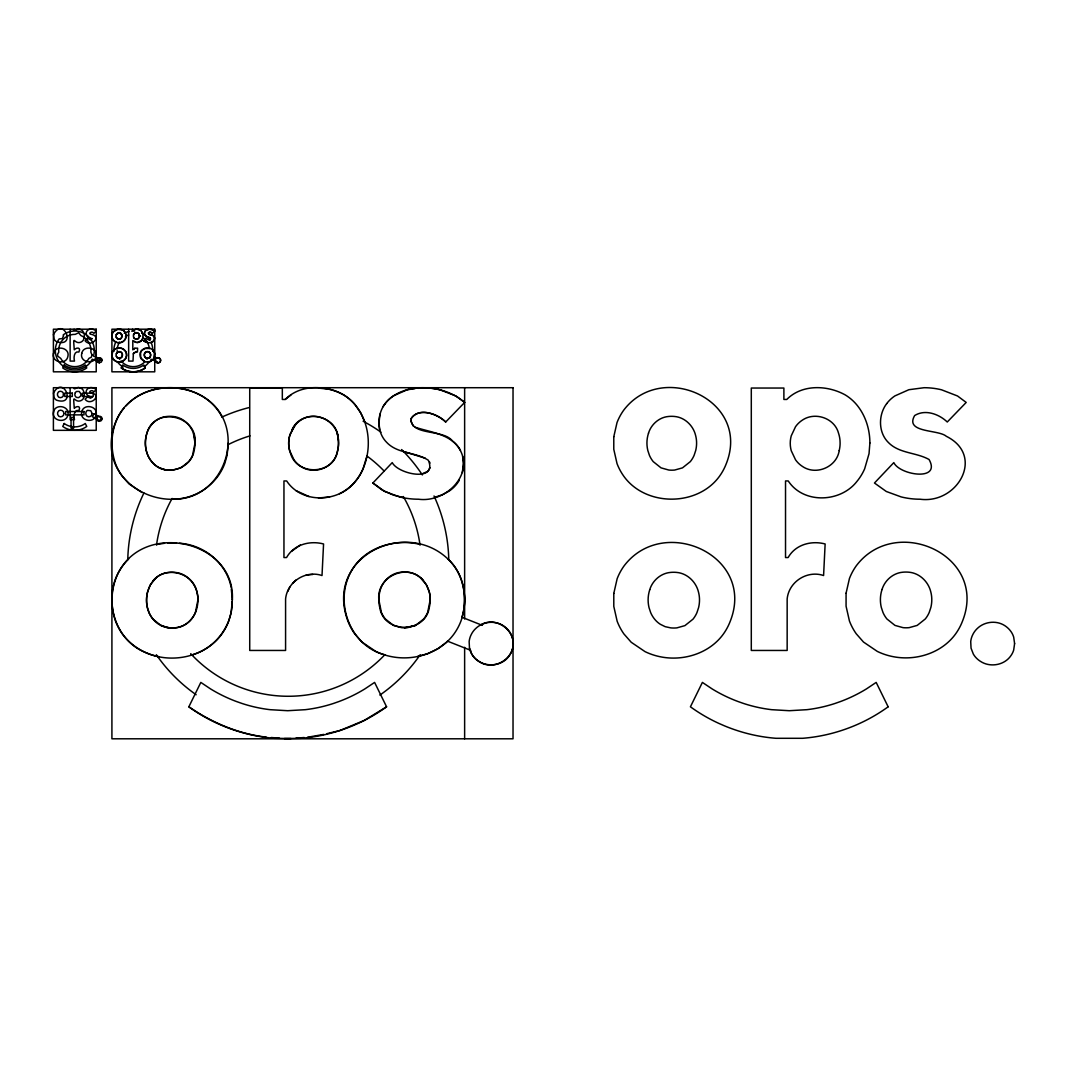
<?xml version="1.0" encoding="UTF-8"?>
<svg xmlns="http://www.w3.org/2000/svg" width="1068" height="1068" viewBox="0 0 1068 1068"><rect width="100%" height="100%" fill="white"/><g stroke="black" fill="none" stroke-linecap="round" stroke-linejoin="round"><path stroke-width="1.5" d="M228.272 443.046L227.11 455.275L224.721 463.646A54.802 54.802 0 0 1 218.166 475.914C180.105 527.232 90.753 487.141 115.464 422.514A54.668 54.668 0 0 1 121.992 410.379C142.004 382.971 186.099 380.422 211.01 402.436C247.482 434.489 221.69 501.8 171.641 499.076M232.343 599.936L231.142 612.591L228.672 621.256A56.631 56.631 0 0 1 221.877 633.951C208.18 653.042 182.802 661.185 160.12 657.034A64.053 64.053 0 0 1 143.499 651.654C116.746 639.585 105.345 605.449 115.584 578.682A56.657 56.657 0 0 1 122.339 566.12C152.577 522.252 235.654 543.652 232.343 599.936L231.289 588.882M122.006 335.913L121.245 338.169A2.79 2.79 0 0 1 120.817 338.596L118.294 339.13L116.172 337.114A3.858 3.858 0 0 1 116.172 334.711L119.122 332.669A2.817 2.817 0 0 1 120.27 332.936L122.006 335.913L121.392 333.91A2.817 2.817 0 0 0 120.804 333.256L118.962 332.669M195.017 443.046L192.56 455.288A26.874 26.874 0 0 1 188.716 461.656L180.919 467.864L173.149 470.04A30.131 30.131 0 0 1 167.235 470.04C156.822 469.252 148.412 460.441 146.263 450.496A31.653 31.653 0 0 1 146.263 435.611C148.252 425.705 156.796 417.268 167.022 416.467A29.971 29.971 0 0 1 172.949 416.467C183.202 417.321 191.813 425.718 194.069 435.584A29.744 29.744 0 0 1 195.017 443.046A31.586 31.586 0 0 1 194.136 450.496C191.145 469.893 163.698 477.222 151.683 461.656A26.874 26.874 0 0 1 147.838 455.288L146.943 452.925A31.8 31.8 0 0 1 146.943 433.154C154.366 405.773 197.927 415.332 195.017 443.046L193.508 433.661M102.101 360.263L101.327 362.105L98.923 362.8A2.79 2.79 0 0 1 97.562 362.119L97.228 361.745A2.416 2.416 0 0 1 96.761 360.29C96.667 356.952 102.234 356.872 102.101 360.263L96.761 360.29M232.183 601.511C232.437 626.008 214.815 649.037 191.092 655.098M150.548 338.903L149.974 337.755L146.396 336.62A4.125 4.125 0 0 1 145.542 336.06L144.367 333.883L145.088 331.12A4.085 4.085 0 0 1 146.089 330.186L149.173 329.211L153.084 329.892L154.74 330.987L152.444 333.349C148.198 329.825 146.436 335.579 152.323 335.098A5.033 5.033 0 0 1 153.285 335.686L154.566 337.942L153.845 340.812A3.925 3.925 0 0 1 152.844 341.76L151.095 342.508A8.41 8.41 0 0 1 149.146 342.735A9.545 9.545 0 0 1 146.85 342.454L144.727 341.613A5.874 5.874 0 0 1 143.606 340.772L145.956 338.289L147.331 339.304A3.831 3.831 0 0 0 148.626 339.691L150.548 338.903L149.079 339.717M154.473 339.49L154.5 337.528M382.998 406.748C391.208 393.291 407.482 387.764 422.541 387.711A73.545 73.545 0 0 1 439.923 389.78L455.969 395.988L464.633 402.436L445.69 422.007C437.626 413.743 418.402 406.828 411.02 418.803C410.846 436.305 443.287 428.682 452.632 441.151A29.103 29.103 0 0 1 458.826 447.772C475.447 474.018 445.81 502.988 418.549 499.223A78.658 78.658 0 0 1 399.592 496.914L384.76 491.494L372.892 483.016L392.25 462.604C398.177 474.245 437.746 482.509 428.361 460.281C415.732 451.844 397.696 454.06 386.723 442.406C376.537 432.313 376.697 414.691 385.134 403.584M462.364 472.577L463.365 463.445L462.631 456.41M144.474 332.388L144.434 334.284M379.994 414.09L378.993 422.848L379.687 429.683M366.751 456.637L363.067 468.865A53.173 53.173 0 0 1 355.163 481.655C338.716 502.627 301.884 504.163 286.665 480.947L283.954 480.947L283.954 557.549L286.558 557.549C293.874 544.56 309.707 540.301 323.564 543.972L322.015 575.532C305.582 569.965 287.225 581.753 285.583 598.988L285.583 650.452L249.725 650.452L249.725 388.044L282.326 388.044L282.326 399.459L285.196 399.459C300.482 383.986 325.847 385.054 343.722 394.946A45.911 45.911 0 0 1 354.936 404.532C370.729 423.462 372.305 451.964 360.81 473.418A48.073 48.073 0 0 1 339.49 493.75M154.166 357.86L154.606 353.401A6.368 6.368 0 0 0 154.299 352.36A6.755 6.755 0 0 0 153.472 350.825C149.36 344.897 138.213 348.902 140.268 356.472A6.488 6.488 0 0 0 140.562 357.526A7.009 7.009 0 0 0 141.39 359.062L143.953 361.211A7.81 7.81 0 0 0 146.69 361.959L150.254 361.491L153.472 359.062A6.875 6.875 0 0 0 154.299 357.526L154.606 353.401L152.577 349.837M462.084 616.65C466.048 604.328 465.221 590.604 460.962 578.469A55.589 55.589 0 0 0 454.167 565.906C413.997 514.509 322.883 553.251 347.874 621.042A57.739 57.739 0 0 0 354.629 633.738L361.959 642.068L375.789 651.44A64.08 64.08 0 0 0 392.41 656.82C415.092 660.972 440.47 652.828 454.167 633.738A56.657 56.657 0 0 0 460.962 621.042C468.331 600.069 464.433 574.424 447.826 558.858M112.354 333.416L112.06 337.395A6.261 6.261 0 0 0 112.354 338.409A6.782 6.782 0 0 0 113.141 339.904L115.624 341.974A7.556 7.556 0 0 0 118.268 342.708C122.82 343.389 127.052 338.957 125.904 334.431A6.154 6.154 0 0 0 125.61 333.416A6.515 6.515 0 0 0 124.822 331.948C120.404 325.58 108.736 331.08 112.474 338.73A6.381 6.381 0 0 0 115.037 341.667L116.252 342.241M132.606 329.238C132.285 332.415 136.29 327.409 138.333 329.371A5.62 5.62 0 0 1 141.43 331.24L142.631 333.363A7.569 7.569 0 0 1 143.019 335.245A8.117 8.117 0 0 1 142.645 338.449L142.418 339.05A6.461 6.461 0 0 1 141.457 340.599L136.998 342.574L132.806 340.518L132.806 349.81L135.035 348.195L137.612 348.168L137.425 351.999L134.047 352.734A3.564 3.564 0 0 0 133.38 353.668L133.006 361.091L128.654 361.091L128.654 329.238M116.319 353.722L118.495 351.679L121.098 352.226A2.91 2.91 0 0 1 121.538 352.627C124.983 356.271 118.054 361.224 116.319 356.205A3.992 3.992 0 0 1 116.319 353.722L117.867 351.893A2.91 2.91 0 0 1 118.842 351.626A3.778 3.778 0 0 1 119.402 351.612A2.91 2.91 0 0 1 120.564 351.893L121.538 352.654A3.231 3.231 0 0 1 122.032 353.428A3.765 3.765 0 0 1 122.366 354.963A3.992 3.992 0 0 1 122.166 356.205A3.404 3.404 0 0 1 121.565 357.299M430.07 467.677L428.028 471.202L422.1 473.898M116.172 334.711L117.667 332.949A2.817 2.817 0 0 1 118.615 332.682A3.645 3.645 0 0 1 119.149 332.669M148.238 332.962L149.787 332.201A3.324 3.324 0 0 1 151.242 332.535L152.444 333.349M411.02 418.803C418.482 406.895 437.546 413.85 445.69 422.007M142.645 338.449L142.137 339.597A5.834 5.834 0 0 1 139.548 342.067M133.273 353.922L134.274 352.533M287.813 591.392L289.762 587.213M133.593 334.738C134.408 331.761 139.214 332.188 139.387 335.299A3.898 3.898 0 0 1 139 337.688L138.853 337.942A2.737 2.737 0 0 1 138.266 338.596A2.884 2.884 0 0 1 137.745 338.93L136.103 339.183M121.258 367.939L122.713 364.976A17.982 17.982 0 0 0 143.833 365.002L145.261 367.939C138.306 373.052 128.213 373.052 121.258 367.939A20.452 20.452 0 0 0 145.261 367.939M266.239 737.134C238.364 733.93 211.891 722.609 188.849 706.802L200.824 682.412L210.489 688.873A149.106 149.106 0 0 0 236.402 701.502L241.875 703.425A144.1 144.1 0 0 0 270.137 709.686L287.719 710.714L305.288 709.686A144.153 144.153 0 0 0 333.55 703.425L339.023 701.502A149.093 149.093 0 0 0 364.922 688.873L374.601 682.412L386.576 706.802L364.228 720.459L339.864 730.539L327.008 733.636M135.169 332.949A3.097 3.097 0 0 0 133.967 334.017L134.208 333.683M291.791 430.297C300.842 408.029 336.874 414.157 338.142 438.054A32.227 32.227 0 0 1 336.954 453.032C333.283 468.158 313.872 475.033 301.176 466.623A25.285 25.285 0 0 1 293.967 459.814L289.682 450.709A28.155 28.155 0 0 1 288.68 443.247A28.088 28.088 0 0 1 289.682 435.797L293.967 426.693A25.285 25.285 0 0 1 301.176 419.884C316.395 409.858 338.222 421.9 338.396 440.056M459.374 480.173L457.211 483.43A32.347 32.347 0 0 1 448.947 491.227L442.139 494.858L434.542 497.328M156.061 577.788L150.188 584.984L147.464 592.219A32.681 32.681 0 0 0 147.464 607.652L149.093 612.605A27.781 27.781 0 0 0 153.071 619.2L161.135 625.621L169.171 627.877A31.186 31.186 0 0 0 175.299 627.877C186.086 627.063 194.776 617.945 197.019 607.652A32.721 32.721 0 0 0 197.927 599.936C198.368 586.839 188.542 573.489 175.085 572.421A31.092 31.092 0 0 0 168.958 572.421C147.397 574.183 139.868 604.034 153.071 619.2A23.736 23.736 0 0 0 158.825 624.326L166.234 627.41L172.095 628.024M886.707 403.584C878.27 414.691 878.11 432.313 888.296 442.406C899.082 453.62 916.197 452.271 929.067 459.507C941.482 481.681 899.67 475.207 893.823 462.604L874.465 483.016L886.32 491.494L901.165 496.914A78.658 78.658 0 0 0 920.122 499.223C957.702 504.243 985.31 455.595 946.301 436.291C938.452 429.323 904.436 433.167 914.649 415.545C925.168 408.977 938.959 414.037 947.263 422.007L966.193 402.436L957.542 395.988L941.495 389.78A73.545 73.545 0 0 0 924.114 387.711L908.868 389.713L894.877 395.921A33.629 33.629 0 0 0 886.707 403.584M295.502 424.744L290.456 433.368A28.249 28.249 0 0 0 290.456 453.139C296.891 476.461 334.217 474.886 337.648 450.549A32.12 32.12 0 0 0 338.529 443.046L338.436 440.537A30.972 30.972 0 0 0 336.954 433.167M154.112 340.425L151.095 342.508M144.834 331.507L146.89 329.745L149.64 329.198A8.971 8.971 0 0 1 152.43 329.638L154.74 330.987M113.141 331.948L117.573 329.304L122.326 329.905A6.688 6.688 0 0 1 123.955 330.973L125.477 333.096M153.472 359.062L150.895 361.211A7.623 7.623 0 0 1 148.879 361.865L147.424 361.999M124.008 408.109C111.286 423.222 109.123 445.329 115.464 463.646A55.803 55.803 0 0 0 121.992 475.914L129.068 483.964L141.897 492.468M126.037 405.84C151.309 378.032 204.829 382.638 222.077 417.174M128.614 559.071C112.14 574.717 108.202 600.296 115.584 621.256A57.779 57.779 0 0 0 122.339 633.951C131.07 645.806 144.327 653.79 158.705 656.646M116.906 352.654L117.333 352.226A16.153 16.153 0 0 1 117.186 350.584M152.964 580.872C165.487 565.199 193.415 572.528 196.953 592.219A30.758 30.758 0 0 1 197.927 599.936L195.377 612.605A27.848 27.848 0 0 1 191.399 619.2C184.31 628.051 171.227 630.227 161.135 625.621M292.512 583.355L296.063 579.937M285.196 399.459L290.963 395.013M133.727 349.062L134.782 348.288M156.929 362.653A2.87 2.87 0 0 1 156.475 362.426A2.723 2.723 0 0 1 155.901 361.932A2.51 2.51 0 0 1 155.487 359.249A2.63 2.63 0 0 1 156.075 358.447C158.251 356.031 162.189 359.529 160.026 361.918A2.857 2.857 0 0 1 159.439 362.439L157.704 362.84M132.953 330.613L133.66 330.079M291.564 551.328L300.255 545.027M446.771 642.068L437.84 648.73L427.601 653.723L417.748 656.433M115.144 349.062L112.5 352.053L112.06 356.498A6.475 6.475 0 0 0 112.367 357.553A7.009 7.009 0 0 0 113.181 359.088L115.758 361.238A7.81 7.81 0 0 0 118.481 361.985C123.207 362.706 127.586 358.114 126.398 353.428A6.368 6.368 0 0 0 126.091 352.387A6.742 6.742 0 0 0 125.263 350.851C122.486 347.06 115.958 347.047 113.181 350.851A6.875 6.875 0 0 0 112.367 352.387C110.485 356.926 114.276 362.319 119.215 362.025M423.475 580.658C408.483 562.088 376.323 576.213 378.833 599.709A32.707 32.707 0 0 0 379.741 607.425C383.626 634.018 425.464 633.765 429.296 607.425A32.707 32.707 0 0 0 430.217 599.709C430.658 586.626 420.832 573.276 407.375 572.208A31.092 31.092 0 0 0 401.248 572.208C390.661 573.035 381.837 581.753 379.741 591.992A32.694 32.694 0 0 0 378.833 599.709L381.383 612.391A27.808 27.808 0 0 0 385.361 618.986L393.424 625.407L401.461 627.65A31.186 31.186 0 0 0 407.589 627.65L415.626 625.407L423.689 618.986A27.835 27.835 0 0 0 427.667 612.391L430.217 599.709A30.758 30.758 0 0 0 429.243 591.992L426.359 584.77L420.485 577.735M480.133 625.341C495.859 614.661 518.648 631.976 512.119 650.011A19.357 19.357 0 0 1 509.409 655.578C501.292 667.954 481.201 667.847 472.857 655.739A19.918 19.918 0 0 1 469.479 648.169L469.146 641.641A20.012 20.012 0 0 1 470.788 635.513L471.736 633.618A21.44 21.44 0 0 1 475.58 628.651C482.736 621.549 494.738 620.174 503.242 625.661A23.443 23.443 0 0 1 508.114 629.906L509.409 631.575A19.371 19.371 0 0 1 512.119 637.142C518.861 655.992 494.698 672.747 478.864 661.346A22.214 22.214 0 0 1 474.125 657.341A20.532 20.532 0 0 1 471.736 654.016L469.479 648.169M156.929 357.887L156.702 357.994A2.804 2.804 0 0 0 156.075 358.447M415.626 625.407L404.518 627.797M116.399 348.488C121.926 346.059 128.574 351.746 126.091 357.553A6.875 6.875 0 0 1 125.276 359.088L123.287 360.917A7.596 7.596 0 0 1 120.671 361.892M156.889 544.48L164.579 543.265M323.791 734.41L307.531 737.254M414.918 388.712L407.295 389.713L393.304 395.921A33.615 33.615 0 0 0 385.134 403.584M417.975 388.311C434.476 386.509 452.018 391.475 464.633 402.436M135.502 351.946L136.303 351.866M306.115 575.105L312.791 574.451M136.998 342.574L138.346 342.468M318.438 497.968L329.585 497.021M167.556 543.025L176.527 543.025M291.017 738.549L274.409 738.295A166.648 166.648 0 0 1 241.929 732.474A172.589 172.589 0 0 1 223.132 725.946L217.098 723.316A167.075 167.075 0 0 1 188.849 706.802M295.969 738.162L304.233 737.521M271.192 737.521L279.456 738.162M284.408 738.549L301.016 738.295A166.661 166.661 0 0 0 333.496 732.474A172.562 172.562 0 0 0 352.293 725.946L358.327 723.316A167.022 167.022 0 0 0 386.576 706.802M179.544 543.265C203.921 544.733 226.456 562.983 231.142 587.307M117.573 342.614L120.377 342.614A7.342 7.342 0 0 0 122.9 341.667L124.822 339.904A6.662 6.662 0 0 0 125.61 338.409L125.904 334.431M157.437 362.8L158.505 362.8A2.55 2.55 0 0 0 159.439 362.439L160.187 361.718A2.376 2.376 0 0 0 160.574 360.797L160.574 359.729A2.376 2.376 0 0 0 160.187 358.808L160.026 358.594A2.844 2.844 0 0 0 159.439 358.087A2.55 2.55 0 0 0 158.505 357.793A2.924 2.924 0 0 0 157.704 357.687M137.024 329.238L140.068 330.065M318.664 388.125L329.491 389.233A46.311 46.311 0 0 1 354.936 404.545L360.624 412.715L364.842 422.1M147.611 342.601L143.606 340.759M404.291 497.808L393.411 495.111L382.13 490.038L372.892 483.016M150.254 348.462L144.607 348.462L141.39 350.825A6.875 6.875 0 0 0 140.562 352.36L140.709 357.86L144.607 361.491M419.55 544.266C396.255 538.833 369.141 546.095 354.629 565.906A56.657 56.657 0 0 0 347.874 578.469C336.113 608.6 352.907 647.195 385.348 654.884M148.759 333.99L153.285 335.686A3.538 3.538 0 0 1 154.046 336.487L154.233 336.807M415.292 427.267C431.098 432.5 451.537 434.075 460.415 450.402M148.052 337.168L149.974 337.755M403.25 451.43L425.278 458.185M146.102 358.06L149.333 357.713A2.884 2.884 0 0 0 149.774 357.273C153.245 353.521 146.156 348.902 144.527 353.695A3.992 3.992 0 0 0 144.527 356.178L145.822 357.9M117.894 358.087L119.229 358.367A16.153 16.153 0 0 0 119.749 359.262M159.225 467.744L164.459 469.6M135.85 342.414L134.274 341.693M309.026 496.58L296.063 490.679M154.646 357.153L157.276 358.194M150.775 359.222L157.356 361.825M462.204 617.357L482.362 625.354M447.412 641.12L470.668 650.332M413.316 426.159L410.766 420.952M141.43 331.24L142.952 334.604M888.149 706.802L876.174 682.412L866.495 688.873A149.093 149.093 0 0 1 840.596 701.502L835.123 703.425A144.153 144.153 0 0 1 806.861 709.686L789.279 710.714L771.71 709.686A144.1 144.1 0 0 1 743.448 703.425L737.975 701.502A149.093 149.093 0 0 1 712.062 688.873L702.397 682.412L690.422 706.802A167.075 167.075 0 0 0 718.671 723.316L724.705 725.946A172.589 172.589 0 0 0 743.488 732.474A166.648 166.648 0 0 0 775.982 738.295L802.589 738.295A166.661 166.661 0 0 0 835.069 732.474A172.562 172.562 0 0 0 853.866 725.946A167.222 167.222 0 0 0 888.149 706.802M429.616 462.07L430.017 463.085M140.535 336.06A16.153 16.153 0 0 0 139.414 335.552L139.134 334.431A3.084 3.084 0 0 0 138.68 333.67L137.745 332.949A2.83 2.83 0 0 0 136.624 332.682A3.538 3.538 0 0 0 136.103 332.682A2.79 2.79 0 0 0 134.888 333.096M464.633 387.711L464.633 618.999M464.633 647.288L464.633 738.802M99.457 357.673L99.457 362.853M74.093 329.238C73.719 332.482 77.817 327.275 79.82 329.371A5.62 5.62 0 0 1 82.903 331.24L84.425 334.604L83.624 339.597A5.834 5.834 0 0 1 81.035 342.067C73.906 345.244 72.878 332.362 74.293 349.81C76.042 347.42 81.475 346.926 78.912 351.999C73.866 350.678 73.558 358.087 74.493 361.091L70.128 361.091L70.128 329.238M74.093 387.751C73.719 391.008 77.817 385.788 79.82 387.898A5.62 5.62 0 0 1 82.903 389.753L84.425 393.131L83.624 398.11A5.834 5.834 0 0 1 81.035 400.58C73.906 403.771 72.878 390.875 74.293 408.336C76.042 405.933 81.475 405.453 78.912 410.512C73.866 409.191 73.558 416.6 74.493 419.617L70.128 419.617L70.128 387.751M420.218 654.711A160.547 160.547 0 0 1 379.888 695.094M196.152 694.747A160.547 160.547 0 0 1 156.342 654.724M127.773 559.619A160.547 160.547 0 0 1 143.913 493.015M222.131 416.974A160.547 160.547 0 0 1 248.791 407.642M363.12 421.233A160.547 160.547 0 0 1 380.956 432.166M401.608 449.548A160.547 160.547 0 0 1 422.354 474.966M434.022 495.952A160.547 160.547 0 0 1 448.774 559.659M383.973 655.632A133.006 133.006 0 0 1 190.718 653.669M156.515 545.067A133.006 133.006 0 0 1 172.135 498.436M227.751 444.822A133.006 133.006 0 0 1 249.979 435.877M366.818 455.916A133.006 133.006 0 0 1 384.306 471.242M403.317 496.513A133.006 133.006 0 0 1 420.044 545.187M148.639 362.586A19.491 19.491 0 0 1 144.153 366.724M123.14 367.125A19.491 19.491 0 0 1 117.306 361.611M113.849 351.345A19.491 19.491 0 0 1 115.624 342.347M124.288 333.243A19.491 19.491 0 0 1 129.161 331.467M131.604 331.093A19.491 19.491 0 0 1 134.742 331.067M141.79 332.949A19.491 19.491 0 0 1 150.054 340.492M151.189 342.694A19.491 19.491 0 0 1 152.804 351.332M146.917 359.235A16.153 16.153 0 0 0 147.451 358.341L148.799 358.06A2.977 2.977 0 0 0 149.333 357.713L149.774 357.273A3.404 3.404 0 0 0 150.374 356.178A3.978 3.978 0 0 0 150.575 354.936A3.765 3.765 0 0 0 150.241 353.401A3.217 3.217 0 0 0 149.747 352.627L148.772 351.866A2.91 2.91 0 0 0 147.611 351.586A3.778 3.778 0 0 0 147.05 351.599A2.937 2.937 0 0 0 144.767 353.121L144.527 353.695A3.992 3.992 0 0 0 144.527 356.178A3.404 3.404 0 0 0 145.114 357.273A2.977 2.977 0 0 0 147.411 358.367M144.954 361.718A16.153 16.153 0 0 1 121.004 360.957M117.266 348.876A16.153 16.153 0 0 1 119.483 342.187M125.463 336.407A16.153 16.153 0 0 1 128.681 335.045M142.712 337.368A16.153 16.153 0 0 1 146.022 340.518M146.463 341.106A16.153 16.153 0 0 1 149.36 348.502M157.824 362.84A2.55 2.55 0 0 1 156.315 362.172M155.554 360.81A2.55 2.55 0 0 1 155.514 360.049M157.036 357.967A2.55 2.55 0 0 1 157.81 357.767M149.146 352.186A2.937 2.937 0 0 1 149.573 352.6M147.264 358.341A3.791 3.791 0 0 0 147.825 358.327A2.884 2.884 0 0 0 148.759 358.074M116.919 357.299A3.404 3.404 0 0 1 116.319 356.205M119.055 358.367A2.897 2.897 0 0 1 116.866 357.286M119.055 358.367A3.791 3.791 0 0 0 119.616 358.354A2.884 2.884 0 0 0 121.565 357.299M139.24 334.711A3.871 3.871 0 0 1 139.24 337.128L137.745 338.93A2.683 2.683 0 0 1 136.797 339.183L135.169 338.93A3.097 3.097 0 0 1 133.86 337.688L133.593 337.141A3.605 3.605 0 0 0 133.86 337.688A3.337 3.337 0 0 0 134.208 338.182M133.62 337.181A3.337 3.337 0 0 1 134.021 334.07M133.5 334.938A3.605 3.605 0 0 1 133.714 334.351M136.317 339.183A2.737 2.737 0 0 1 135.356 338.93M112.354 333.563A6.782 6.782 0 0 1 113.168 332.068M121.792 334.631A3.845 3.845 0 0 1 121.819 337.114A3.284 3.284 0 0 1 121.245 338.169L120.817 338.596A2.884 2.884 0 0 1 119.269 339.21A3.658 3.658 0 0 1 118.815 339.197A2.804 2.804 0 0 1 117.827 338.997A2.884 2.884 0 0 1 117.467 338.77A2.777 2.777 0 0 1 116.746 338.169A3.284 3.284 0 0 1 116.172 337.114M869.886 442.993L869.032 453.7L864.639 468.865A53.173 53.173 0 0 1 856.736 481.655C840.289 502.627 803.456 504.163 788.237 480.947L785.527 480.947L785.527 557.549L788.131 557.549C795.446 544.56 811.279 540.301 825.137 543.972L823.588 575.532C807.154 569.965 788.785 581.753 787.156 598.988L787.156 650.452L751.298 650.452L751.298 388.044L783.885 388.044L783.885 399.459L786.769 399.459C802.028 384.026 827.42 385.027 845.295 394.946A45.911 45.911 0 0 1 856.509 404.532C865.454 415.185 869.859 429.176 869.886 442.993M613.78 436.785L613.78 449.308L617.037 463.646A55.803 55.803 0 0 0 623.565 475.914C645.472 506.953 697.764 506.833 719.739 475.914A54.802 54.802 0 0 0 726.293 463.646C751.378 400.086 661.559 359.756 623.565 410.379A54.668 54.668 0 0 0 617.037 422.514L613.78 436.785M613.793 593.448L613.793 606.41L617.157 621.256A57.765 57.765 0 0 0 623.912 633.951L631.241 642.282L645.072 651.654A64.053 64.053 0 0 0 661.693 657.034C684.374 661.185 709.753 653.042 723.45 633.951A56.631 56.631 0 0 0 730.245 621.256C756.197 555.48 663.241 513.735 623.912 566.12A56.657 56.657 0 0 0 617.157 578.682L613.793 593.448M846.07 593.234L846.07 606.197L849.447 621.042A57.739 57.739 0 0 0 856.202 633.738L863.518 642.068L877.362 651.44A64.08 64.08 0 0 0 893.983 656.82C916.664 660.972 942.043 652.828 955.74 633.738A56.644 56.644 0 0 0 962.535 621.042C988.487 555.253 895.531 513.508 856.202 565.906A56.644 56.644 0 0 0 849.447 578.469L846.07 593.234M1014.6 643.577L1013.692 650.011A19.357 19.357 0 0 1 1010.982 655.578C1004.454 665.324 990.103 667.74 980.437 661.346A22.214 22.214 0 0 1 975.698 657.341A20.532 20.532 0 0 1 973.308 654.016L971.052 648.169L970.719 641.641A20.012 20.012 0 0 1 972.361 635.513L973.308 633.618A21.44 21.44 0 0 1 977.14 628.651C984.282 621.523 996.337 620.094 1004.814 625.661A23.443 23.443 0 0 1 1009.687 629.906L1010.982 631.575A19.371 19.371 0 0 1 1013.692 637.142L1014.6 643.577M63.493 335.913L62.291 338.596L59.14 338.916A19.491 19.491 0 0 0 64.627 367.125A19.491 19.491 0 0 0 92.262 359.222L98.843 361.825L100.072 358.714L93.49 356.111A19.491 19.491 0 0 0 63.306 334.778L63.493 335.913M63.493 394.426C63.893 397.857 58.54 399.018 57.659 395.627A3.858 3.858 0 0 1 57.659 393.224C58.553 389.9 63.84 391.062 63.493 394.426M63.84 413.476C64.254 417.027 58.727 418.229 57.805 414.718A3.992 3.992 0 0 1 57.805 412.235C58.74 408.79 64.213 409.992 63.84 413.476M92.048 354.936L91.261 357.273L88.938 358.341A16.153 16.153 0 0 1 60.702 358.367L57.805 356.205A3.992 3.992 0 0 1 57.805 353.722L58.767 352.28A16.153 16.153 0 0 1 75.241 334.364L78.618 332.735L80.901 335.552A16.153 16.153 0 0 1 90.873 352.266L92.048 354.936M92.048 413.45C92.462 417.001 86.922 418.202 86.014 414.691A3.992 3.992 0 0 1 86.014 412.208L86.254 411.634A2.937 2.937 0 0 1 87.563 410.379L90.793 410.713L92.048 413.45M102.101 418.776L101.327 420.632L98.923 421.326A2.79 2.79 0 0 1 97.562 420.632L97.228 420.258A2.416 2.416 0 0 1 96.761 418.803C96.667 415.465 102.234 415.385 102.101 418.776M53.547 334.431L53.961 338.73A6.381 6.381 0 0 0 56.524 341.667C76.896 348.261 63.466 316.061 53.547 334.431M53.547 353.428C51.144 362.466 66.269 365.416 67.871 356.498C70.274 347.527 55.162 344.63 53.547 353.428M53.547 392.944L53.961 397.256A6.381 6.381 0 0 0 56.524 400.18C76.896 406.774 63.466 374.588 53.547 392.944M53.547 411.941C51.144 420.979 66.269 423.929 67.871 415.011C70.274 406.04 55.162 403.157 53.547 411.941M81.755 353.401C79.352 362.439 94.478 365.389 96.08 356.472C98.483 347.5 83.357 344.604 81.755 353.401M81.755 411.914C79.352 420.952 94.478 423.903 96.08 414.985C98.483 406.014 83.357 403.13 81.755 411.914M92.062 338.623L90.553 339.717L87.442 338.289L85.093 340.759C90.446 347.888 101.967 336.954 92.008 334.511C86.815 334.151 92.022 330.132 93.931 333.349L96.227 330.987C87.229 324.258 80.954 336.941 92.062 338.623M92.062 397.136L90.553 398.231L87.442 396.802L85.093 399.285C90.446 406.401 101.967 395.48 92.008 393.024C86.748 392.557 92.075 388.739 93.931 391.876L96.227 389.5C87.229 382.771 80.954 395.454 92.062 397.136M839.221 450.549C836.818 466.956 816.339 475.701 802.735 466.623A25.285 25.285 0 0 1 795.54 459.814L791.241 450.709A28.155 28.155 0 0 1 791.255 435.811L795.54 426.693A25.285 25.285 0 0 1 802.749 419.884C815.351 411.581 834.655 418.215 838.514 433.167A30.972 30.972 0 0 1 840.009 440.537L840.102 443.046A32.12 32.12 0 0 1 839.221 450.549M648.516 433.154L647.822 435.584A31.666 31.666 0 0 0 647.822 450.496L649.411 455.288A26.874 26.874 0 0 0 653.256 461.656L661.039 467.864L668.808 470.04A30.131 30.131 0 0 0 674.722 470.04L682.492 467.864L690.288 461.656A26.874 26.874 0 0 0 694.133 455.288L695.709 450.496A31.586 31.586 0 0 0 696.59 443.046A29.73 29.73 0 0 0 695.642 435.584C693.386 425.705 684.775 417.321 674.509 416.467A29.971 29.971 0 0 0 668.595 416.467C659.29 417.228 651.173 424.29 648.516 433.154M649.745 589.696L649.037 592.219A32.681 32.681 0 0 0 649.037 607.652L650.666 612.605A27.781 27.781 0 0 0 654.644 619.2A23.736 23.736 0 0 0 660.398 624.326L665.19 626.676L670.744 627.877A31.186 31.186 0 0 0 676.872 627.877L684.908 625.621L692.972 619.2A27.848 27.848 0 0 0 696.95 612.605L698.579 607.652A32.721 32.721 0 0 0 699.5 599.936A30.758 30.758 0 0 0 698.525 592.219C696.176 581.993 687.271 573.302 676.658 572.421A31.092 31.092 0 0 0 670.53 572.421C660.892 573.209 652.495 580.525 649.745 589.696M882.035 589.483L881.314 591.992A32.694 32.694 0 0 0 880.406 599.709A32.707 32.707 0 0 0 881.314 607.425L882.956 612.391A27.808 27.808 0 0 0 886.934 618.986L894.984 625.407L903.034 627.65A31.186 31.186 0 0 0 909.162 627.65L917.198 625.407L925.262 618.986A27.835 27.835 0 0 0 929.24 612.391L930.869 607.425A32.707 32.707 0 0 0 931.79 599.709A30.745 30.745 0 0 0 930.815 591.992C928.466 581.78 919.561 573.089 908.935 572.208A31.092 31.092 0 0 0 902.82 572.208C893.182 572.995 884.785 580.311 882.035 589.483M75.347 392.69L75.08 393.251A3.431 3.431 0 0 0 75.08 395.654L75.347 396.215A3.111 3.111 0 0 0 76.656 397.443L78.618 397.656L80.487 396.201A3.898 3.898 0 0 0 80.874 393.825L79.232 391.462L76.656 391.462A3.111 3.111 0 0 0 75.347 392.69M64.2 364.976L62.745 367.939C69.7 373.052 79.793 373.052 86.748 367.939L85.293 364.976C79.192 369.501 70.301 369.501 64.2 364.976M64.2 423.489L62.745 426.452C69.7 431.565 79.793 431.565 86.748 426.452L85.293 423.489C79.192 428.014 70.301 428.014 64.2 423.489M93.997 413.823L92.409 416.76L99.778 420.725L101.353 417.788L93.997 413.823M96.227 329.198L53.4 329.198L53.4 371.824L96.227 371.824L96.227 329.198M154.74 329.198L111.913 329.198L111.913 371.824L154.74 371.824L154.74 329.198M96.227 387.711L53.4 387.711L53.4 430.337L96.227 430.337L96.227 387.711M513.027 387.711L111.913 387.711L111.913 738.802L513.027 738.802L513.027 387.711M72.304 393.144L64.788 393.144L64.788 396.482L72.304 396.482L72.304 393.144M93.21 393.144L82.343 393.144L82.343 396.482L93.21 396.482L93.21 393.144M84.012 411.527L65.615 411.527L65.615 414.878L84.012 414.878L84.012 411.527M73.558 417.388L71.049 417.388L71.049 428.255L73.558 428.255L73.558 417.388"/></g></svg>
